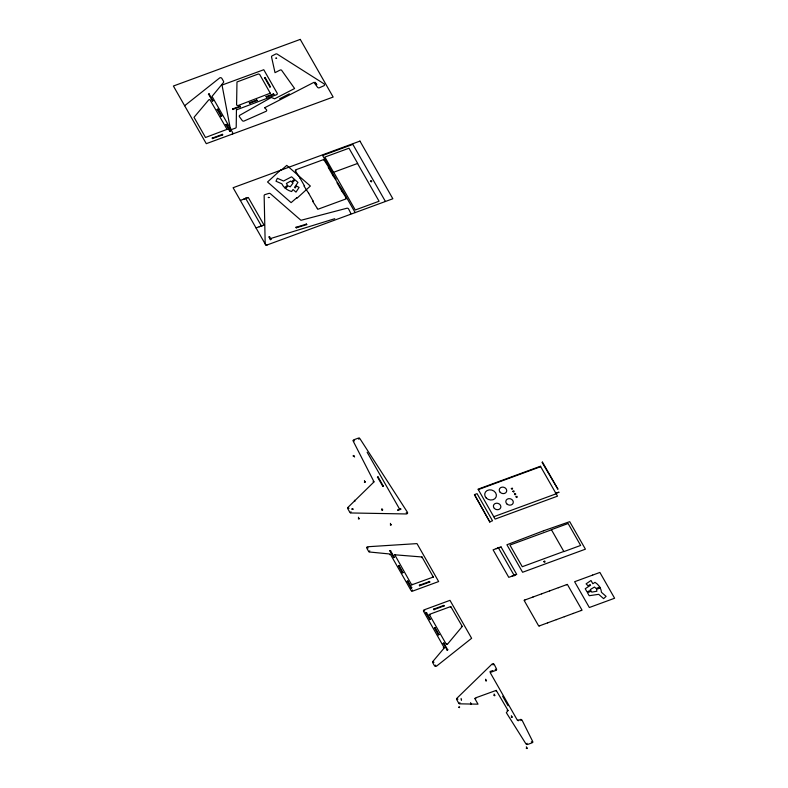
<?xml version="1.0" encoding="UTF-8"?>
<svg xmlns="http://www.w3.org/2000/svg" width="788" height="788" viewBox="0 0 788 788"><rect width="100%" height="100%" fill="white"/><g stroke="black" fill="none" stroke-linecap="round" stroke-linejoin="round"><path stroke-width="1.18" d="M444.245 647.815L423.609 611.409A1.418 1.202 17 0 1 424.21 609.823L449.978 600.348L471.628 638.29L436.641 666.057A1.418 1.202 17 0 1 434.385 665.574L432.76 662.718A1.418 1.202 17 0 1 432.848 661.477L444.205 648.002L443.309 647.687M462.28 626.46L447.456 644.22L446.363 644.436L429.253 614.433L450.756 606.533L462.28 626.46L461.354 626.391M508.033 710.461L496.223 690.386L475.282 697.981L475.026 698.917L478.021 704.167L460.025 703.842A1.409 1.192 17 0 1 458.685 703.093L456.705 699.606A1.409 1.192 17 0 1 456.863 698.296L491.978 664.126A1.409 1.192 17 0 1 494.322 664.589L496.47 668.884A1.409 1.192 17 0 1 495.839 670.401L490.136 672.499L517.371 720.222L518.494 720.656L519.834 719.7A1.409 1.192 17 0 1 522.099 720.242L532.629 741.341A1.409 1.192 17 0 1 531.999 742.857L527.743 744.424A1.409 1.192 17 0 1 525.891 743.793L506.339 712.677L508.014 710.589L507.088 710.333M374.014 481.813L353.29 441.3A1.418 1.202 17 0 1 353.911 439.753L358.176 438.187A1.418 1.202 17 0 1 360.027 438.808L407.406 512.22A1.418 1.202 17 0 1 406.303 513.963L351.123 512.968A1.418 1.202 17 0 1 349.774 512.2L347.784 508.723A1.418 1.202 17 0 1 347.941 507.403L373.985 481.931L373.079 481.665M446.638 644.505L446.688 643.697M518.12 720.656L518.179 719.848M354.827 501.523L354.413 500.252M364.864 481.832L364.45 480.572M358.836 518.514L358.422 517.243M382.338 509.875L381.924 508.605M390.809 524.641L390.395 523.37M461.532 699.685L461.364 700.256L461.108 698.414M470.997 703.92L470.584 702.65M486.107 680.487L485.694 679.217M494.5 695.282L494.086 694.011M511.757 716.942L511.343 715.681M526.758 748.078L526.345 746.807M435.429 666.303L435.646 665.111M433.311 577.043L421.984 556.978L394.758 554.791L411.681 584.883L433.311 577.043L432.415 576.757M474.455 494.608L489.85 522.001L474.455 494.608L477.055 493.652L492.53 520.779L489.929 521.735M526.709 744.433L527.103 743.291M358.816 439.32L359.239 438.197M411.799 591.01L412.222 589.887M450.44 607.272L450.726 606.524M496.174 691.204L496.499 690.465M493.052 664.983L493.515 663.87M520.829 720.636L521.301 719.523M411.7 584.893L412.134 584.203M350.335 512.752L351.015 511.747M459.237 703.645L459.926 702.63M369.07 551.787L369.808 550.812M389.617 554.673L390.444 554.378L410.972 590.35A1.418 1.202 17 0 0 412.873 591.02L438.64 581.554L416.99 543.612L367.937 546.734A1.418 1.202 17 0 0 366.922 548.409L368.548 551.275A1.418 1.202 17 0 0 369.779 552.033L390.109 554.023M421.501 557.628L421.994 556.978M284.645 187.662L287.453 185.249L286.389 183.456L290.674 181.073L291.471 181.772L294.387 179.26L291.58 176.808L283.522 181.004L277.366 178.285L275.997 181.23L281.818 183.781A13.82 11.682 17 0 0 291.639 191.533L293.018 189.524L295.983 192.124L299.095 187.396L296.485 186.057L295.195 187.997L294.495 187.386L297.962 182.402L295.165 179.95L292.25 182.452L293.018 183.131L290.23 186.825L288.231 185.919L285.414 188.352M296.771 197.749L291.107 202.634L267.546 181.979L280.892 169.784L281.286 170.129L286.783 165.382L310.354 186.037L296.997 198.231L296.613 197.887M184.638 105.73L219.625 77.963A1.418 1.202 17 0 1 221.881 78.445L223.506 81.302A1.418 1.202 17 0 1 223.418 82.553L212.041 96.392L232.657 132.611A1.418 1.202 17 0 1 232.056 134.196M279.661 98.766L289.354 93.831M208.377 94.264L209.332 93.91M264.433 77.854L265.182 77.579M212.208 100.992L213.174 100.637M269.624 86.946L270.373 86.67M217.064 109.493L218.02 109.148M232.618 108.921L240.025 106.203M249.382 102.765L256.78 100.037M266.147 96.599L273.544 93.88M232.903 109.414L240.301 106.695M249.658 103.248L257.065 100.529M266.423 97.091L273.83 94.373M220.906 116.23L221.861 115.875M225.762 124.731L226.717 124.376M229.594 131.458L230.559 131.103M212.307 138.077L222.305 134.393M212.376 138.639L222.797 134.817M295.766 170.651L295.303 170.829L300.031 178.118M324.154 160.22L328.882 167.519L328.419 167.686M240.34 200.428L248.299 197.502L263.99 225.004L256.031 227.929M304.464 185.889L303.991 186.057L308.719 193.356M332.851 175.458L341.687 188.972L355.171 212.593M335.609 179.309L336.082 179.142L322.597 155.512L352.857 144.391L385.43 201.472M313.151 201.117L312.688 201.295L317.416 208.584M341.539 190.686L346.267 197.985L345.804 198.152M353.103 456.055L354.039 455.71M364.351 482.098L365.287 481.764M377.393 477.301L378.141 477.026M382.574 486.393L383.323 486.117M352.059 509.255L352.994 508.91M358.323 518.78L359.259 518.435M381.825 510.141L382.761 509.797M397.566 509.905L400.698 508.752M397.841 510.397L400.974 509.245M478.296 489.594L540.686 466.673M390.296 524.906L391.232 524.562M389.705 550.891L390.661 550.546M555.382 493.061L559.086 492.214L555.619 493.495M493.771 516.721L556.161 493.8M393.547 557.618L394.502 557.274M398.403 566.129L399.358 565.774M402.244 572.856L403.2 572.502M407.091 581.357L408.046 581.012M551.383 529.674L568.128 523.518L580.638 545.444L563.893 551.6M410.932 588.094L411.888 587.74M419.423 585.228L429.43 581.554M419.502 585.799L429.913 581.968M433.469 609.203L443.89 605.381M433.961 609.626L443.969 605.942M425.707 612.916L426.672 612.562M429.549 619.644L430.504 619.289M434.405 628.144L435.36 627.79M525.035 599.944L524.059 600.298L538.775 626.105L539.76 625.741M532.836 597.077L541.799 593.778M549.6 590.911L558.564 587.621M566.365 584.755L567.35 584.391L582.066 610.198L581.081 610.552M592.448 575.171L599.885 572.433L614.61 598.24L589.335 607.518L574.619 581.721L592.655 575.092M438.246 634.872L439.202 634.527M443.092 643.382L444.058 643.028M599.776 587.099L596.063 588.459L594.477 587.04L590.31 589.552L590.793 590.399L586.971 591.798L585.218 588.735L590.557 585.248L590.123 584.489L588.104 585.868L586.095 583.859L590.99 580.51L592.842 583.76L594.979 582.342A13.82 11.682 17 0 1 601.451 592.32L606.1 596.378L603.608 598.644L598.693 594.329L589.207 595.718L587.454 592.655L591.276 591.246L591.778 592.123L596.88 591.246L596.555 589.306L600.249 587.947M446.934 650.11L447.889 649.755M547.562 622.875L556.525 619.585M564.326 616.718L573.29 613.419M490.018 671.514L492.776 670.578M485.595 680.753L486.531 680.408M458.754 707.417L459.69 707.072M470.485 704.186L471.431 703.842M493.997 695.548L494.933 695.203M511.254 717.218L512.19 716.873M526.256 748.344L527.192 747.999M296.121 227.289L306.394 224.117M296.16 227.86L306.857 224.55M269.063 237.04L269.624 236.873M270.382 238.606L334.772 218.709M270.323 239.562L270.885 239.394M432.602 662.068L434.011 662.255M429.233 614.532L430.159 614.719M474.967 698.473L475.903 698.66M347.695 507.787L349.035 508.27M423.52 610.473L424.86 610.956M495.199 669.278L496.538 669.751M456.597 698.68L457.936 699.153M531.358 741.735L532.698 742.207M353.231 440.384L354.561 440.886M406.194 512.742L407.524 513.244M366.913 547.305L368.173 547.955M353.684 455.917L354.61 457.001M394.798 554.742L395.596 555.235M357.683 163.431L349.005 148.213L324.873 157.078L333.56 172.296M566.572 584.676L558.357 587.7M581.288 610.473L573.073 613.497M324.262 160.407L323.75 159.521L295.362 169.952L295.874 170.838M328.31 167.499L332.96 175.645M336.998 182.737L341.647 190.883M345.696 197.965L346.208 198.862L317.81 209.293L317.308 208.396M265.073 77.391L270.481 86.857M264.64 77.776L269.831 86.867M273.436 93.693L273.938 94.56M549.807 590.833L541.592 593.856M564.533 616.64L556.318 619.654M266.039 96.412L266.531 97.279M256.681 99.849L257.174 100.716M299.923 177.93L304.572 186.076M308.61 193.168L313.26 201.314M533.043 596.999L524.828 600.013M547.768 622.796L539.553 625.82M249.274 102.568L249.766 103.445M499.74 547.394L496.204 548.694M515.431 574.895L511.895 576.195M498.203 547.443L514.377 575.801M239.916 106.006L240.409 106.882M232.509 108.734L233.012 109.601M209.125 93.989L212.957 100.716M217.813 109.217L221.655 115.954M226.511 124.455L230.342 131.182M208.584 94.186L212.425 100.913M217.271 109.424L221.113 116.151M225.969 124.652L229.81 131.379M222.196 134.206L222.59 134.886M246.999 197.985L243.462 199.285M262.69 225.486L259.154 226.786M212.199 137.88L212.583 138.57M245.462 198.034L261.646 226.383M367.139 452.243L399.664 509.225M378.033 476.839L383.431 486.304M377.6 477.223L382.791 486.314M502.646 696.247L508.053 705.723M511.481 716.617L511.964 717.464M526.482 747.753L526.965 748.6M443.683 605.45L444.068 606.139M485.822 680.162L486.304 681.009M494.214 694.957L494.706 695.804M429.322 581.367L429.706 582.046M353.32 455.454L353.812 456.301M382.052 509.55L382.535 510.397M390.523 524.315L391.015 525.163M364.578 481.507L365.061 482.354M433.676 609.134L434.07 609.813M419.315 585.041L419.709 585.72M426.466 612.64L430.297 619.368M435.153 627.869L438.995 634.596M443.841 643.106L447.683 649.834M390.454 550.615L394.296 557.343M399.152 565.853L402.993 572.58M407.839 581.091L411.681 587.818M425.924 612.837L429.755 619.565M434.612 628.066L438.453 634.803M443.309 643.303L447.141 650.031M389.912 550.812L393.754 557.549M398.61 566.05L402.451 572.778M407.298 581.288L411.139 588.015M470.712 703.595L471.204 704.442M358.55 518.179L359.032 519.036M352.285 508.664L352.778 509.511M458.98 706.816L459.473 707.663M306.296 223.92L306.64 224.619M296.022 227.092L296.367 227.791M269.526 236.676L270.974 239.582M268.974 236.843L270.422 239.749M349.971 214.503A1.418 1.202 17 0 0 350.611 212.977L348.641 209.027A1.418 1.202 17 0 0 346.828 208.249L300.957 220.295L270.432 193.74A1.418 1.202 17 0 0 268.905 193.405L264.975 194.616A1.418 1.202 17 0 0 264.147 195.68L265.192 243.689A1.418 1.202 17 0 0 267.24 244.92M227.052 129.35L205.51 137.486L194.025 117.313L208.81 99.8L209.844 99.564L227.052 129.35M270.274 93.201L237.887 105.622L236.577 105.08L236.981 81.962L258.395 73.964L259.656 74.417L270.274 93.201M275.948 58.135L276.647 58.233L275.948 58.105M236.449 109.956L236.203 127.124A1.418 1.202 17 0 1 235.445 128.129L232.293 129.281A1.418 1.202 17 0 1 230.263 128.237L222.029 85.065L263.773 69.728L277.14 93.142A1.418 1.202 17 0 1 276.539 94.737L236.449 109.887M264.679 107.789L266.147 109.355A1.409 1.192 17 0 1 266.019 111.335L244.093 121.017A1.409 1.192 17 0 1 242.221 120.515L239.513 116.86A1.409 1.192 17 0 1 239.838 115.235L271.318 97.456L274.638 98.805L294.614 88.512L281.474 70.083L280.41 69.925L275.022 72.663L271.555 57.041A1.409 1.192 17 0 1 272.136 55.859L275.701 54.047A1.409 1.192 17 0 1 277.238 54.145L323.888 83.735A1.409 1.192 17 0 1 323.858 85.784L319.396 87.754A1.409 1.192 17 0 1 317.525 87.251L313.91 82.356L264.689 107.729M268.334 197.433L269.023 197.561L268.334 197.433M511.333 488.58C512.427 490.963 513.461 486.856 511.343 488.521M512.899 491.328C514.219 493.662 514.82 489.525 512.909 491.259M514.465 494.066C515.657 496.45 516.534 492.195 514.465 494.066M516.022 496.804C517.42 499.168 517.844 494.903 516.022 496.804M370.468 181.191C372.34 183.535 371.966 179.034 370.468 181.191M352.177 509.028L352.876 509.166L352.187 509.009M543.769 561.617C545.463 564.011 545.444 559.48 543.779 561.578M300.258 39.4L173.39 86.02L206.289 143.672L333.147 97.052L300.258 39.4M359.958 141.101L233.09 187.721L265.989 245.373L392.848 198.753L359.958 141.101M357.525 163.48L333.718 172.237L355.26 209.992L379.067 201.236L357.525 163.48M542.489 462.132L542.016 462.31L557.963 489.259L542.489 462.132M540.44 466.25L478.05 489.171L495.12 519.085L557.51 496.154L540.44 466.25M543.484 530.807L506.911 544.754L522.602 572.265L585.415 549.177L569.714 521.676L543.484 530.807M501.04 546.921L493.081 549.837L508.772 577.348L516.731 574.422L501.04 546.921M551.472 529.812L509.925 545.079L522.277 566.72L563.814 551.452L551.472 529.812M316.737 84.562L315.013 82.228L316.668 84.602M486.226 497.996A5.93 5.014 17 0 0 496.135 496.923A5.93 5.014 17 0 0 489.289 489.87A5.93 5.014 17 0 0 486.226 497.996M494.362 508.418A3.792 3.211 17 0 0 500.695 507.728A3.792 3.211 17 0 0 496.322 503.217A3.792 3.211 17 0 0 494.362 508.418M500.203 492.323A3.792 3.211 17 0 0 506.546 491.633A3.792 3.211 17 0 0 502.173 487.122A3.792 3.211 17 0 0 500.203 492.323M506.782 503.857A3.792 3.211 17 0 0 513.126 503.168A3.792 3.211 17 0 0 508.743 498.656A3.792 3.211 17 0 0 506.782 503.857"/></g></svg>
